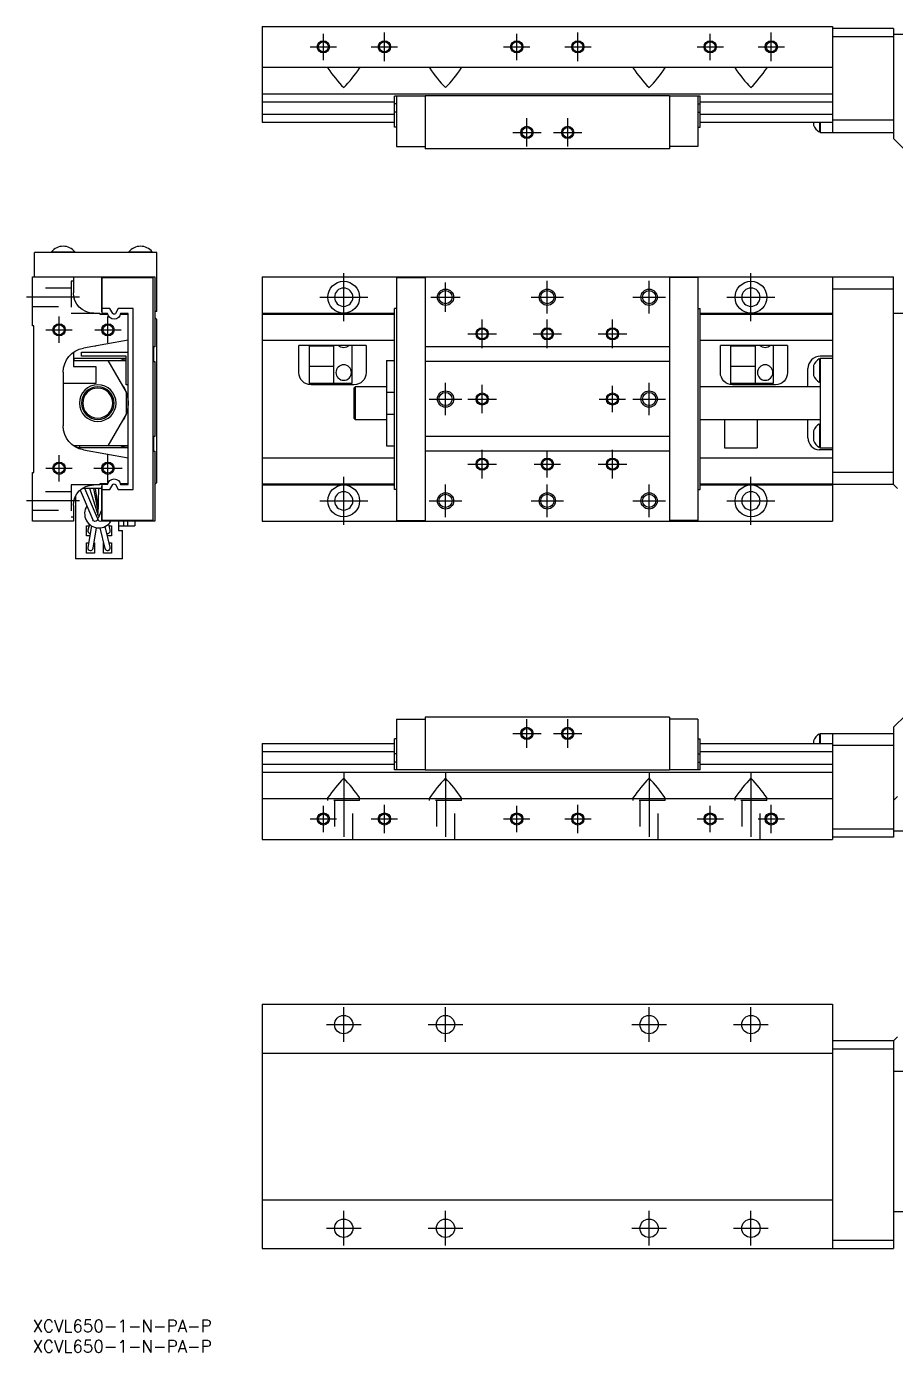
# Model space of a CAD drawing. Extents: x -2 to 409, y -8 to 318.
# Drawn here: x -1.5 to 211.9, y -8 to 317.5 of the extents above; entities that cross this region are included whole.
import ezdxf

# ---------------------------------------------------------------- set-up
doc = ezdxf.new("R2010")
doc.units = 0
doc.header["$LTSCALE"] = 0.5
doc.linetypes.add('CENTER', pattern=[50.8, 31.75, -6.35, 6.35, -6.35])
doc.linetypes.add('DASHED', pattern=[19.05, 12.7, -6.35])
for name, color, linetype in [('MSM_CENTER', 1, 'CENTER'), ('MSM_CONTINUOUS', 7, 'CONTINUOUS'), ('MSM_DASHED', 4, 'DASHED'), ('MSM_NARROW', 5, 'CONTINUOUS'), ('MSM_PART_NUMBER', 7, 'CONTINUOUS')]:
    doc.layers.add(name, color=color, linetype=linetype)
doc.styles.get("Standard").update_dxf_attribs({"font": 'txt.shx', "height": 3, "bigfont": 'bigfont.shx'})

msp = doc.modelspace()

# ---------------------------------------------------------------- linework, layer by layer
at = {"layer": 'MSM_CENTER'}
for p, q in [((86.39, 309.04), (86.39, 316.04)), ((133.89, 309.04), (133.89, 316.04)), ((181.39, 309.04), (181.39, 316.04)), ((68.16, 312.54), (74.62, 312.54)), ((71.39, 309.31), (71.39, 315.77)), ((83.16, 312.54), (89.62, 312.54)), ((115.66, 312.54), (122.12, 312.54)), ((118.89, 309.31), (118.89, 315.77)), ((130.66, 312.54), (137.12, 312.54)), ((163.16, 312.54), (169.62, 312.54)), ((166.39, 309.31), (166.39, 315.77)), ((178.16, 312.54), (184.62, 312.54)), ((121.39, 288.04), (121.39, 295.04)), ((131.39, 288.04), (131.39, 295.04)), ((117.89, 291.54), (124.89, 291.54)), ((127.89, 291.54), (134.89, 291.54)), ((76.39, 245.18), (76.39, 256.98)), ((101.39, 247.46), (101.39, 254.7)), ((126.39, 247.08), (126.39, 255.08)), ((151.39, 247.08), (151.39, 255.08)), ((176.39, 245.18), (176.39, 256.98)), ((11.5, 251.08), (-1.5, 251.08)), ((70.49, 251.08), (82.29, 251.08)), ((97.77, 251.08), (105.01, 251.08)), ((122.39, 251.08), (130.39, 251.08)), ((147.39, 251.08), (155.39, 251.08)), ((170.49, 251.08), (182.29, 251.08)), ((6.5, 239.85), (6.5, 246.31)), ((18.5, 239.85), (18.5, 246.31)), ((110.39, 238.58), (110.39, 245.58)), ((126.39, 238.58), (126.39, 245.58)), ((142.39, 238.58), (142.39, 245.58)), ((3.27, 243.08), (9.73, 243.08)), ((15.27, 243.08), (21.73, 243.08)), ((106.89, 242.08), (113.89, 242.08)), ((122.89, 242.08), (129.89, 242.08)), ((138.89, 242.08), (145.89, 242.08)), ((101.39, 222.08), (101.39, 230.08)), ((110.39, 222.58), (110.39, 229.58)), ((142.39, 222.85), (142.39, 229.31)), ((151.39, 222.08), (151.39, 230.08)), ((97.39, 226.08), (105.39, 226.08)), ((106.89, 226.08), (113.89, 226.08)), ((139.16, 226.08), (145.62, 226.08)), ((147.39, 226.08), (155.39, 226.08)), ((6.5, 205.85), (6.5, 212.31)), ((18.5, 205.58), (18.5, 212.58)), ((110.39, 206.58), (110.39, 213.58)), ((126.39, 206.85), (126.39, 213.31)), ((142.39, 206.58), (142.39, 213.58)), ((3.27, 209.08), (9.73, 209.08)), ((15, 209.08), (22, 209.08)), ((106.89, 210.08), (113.89, 210.08)), ((123.16, 210.08), (129.62, 210.08)), ((138.89, 210.08), (145.89, 210.08)), ((76.39, 195.18), (76.39, 206.98)), ((176.39, 195.18), (176.39, 206.98)), ((101.39, 197.08), (101.39, 205.08)), ((126.39, 197.08), (126.39, 205.08)), ((151.39, 197.08), (151.39, 205.08)), ((11.5, 201.08), (-1.5, 201.08)), ((70.49, 201.08), (82.29, 201.08)), ((97.39, 201.08), (105.39, 201.08)), ((122.39, 201.08), (130.39, 201.08)), ((147.39, 201.08), (155.39, 201.08)), ((170.49, 201.08), (182.29, 201.08)), ((121.39, 140.48), (121.39, 147.48)), ((131.39, 140.48), (131.39, 147.48)), ((117.89, 143.98), (124.89, 143.98)), ((127.89, 143.98), (134.89, 143.98)), ((76.39, 134.48), (76.39, 115.98)), ((101.39, 134.48), (101.39, 115.98)), ((151.39, 134.48), (151.39, 115.98)), ((176.39, 134.48), (176.39, 115.98)), ((71.39, 119.75), (71.39, 126.21)), ((86.39, 119.48), (86.39, 126.48)), ((118.89, 119.75), (118.89, 126.21)), ((133.89, 119.48), (133.89, 126.48)), ((166.39, 119.75), (166.39, 126.21)), ((181.39, 119.48), (181.39, 126.48)), ((68.16, 122.98), (74.62, 122.98)), ((83.16, 122.98), (89.62, 122.98)), ((115.66, 122.98), (122.12, 122.98)), ((130.66, 122.98), (137.12, 122.98)), ((163.16, 122.98), (169.62, 122.98)), ((178.16, 122.98), (184.62, 122.98)), ((76.39, 68.25), (76.39, 76.75)), ((101.39, 68.25), (101.39, 76.75)), ((151.39, 68.25), (151.39, 76.75)), ((176.39, 68.25), (176.39, 76.75)), ((72.14, 72.5), (80.64, 72.5)), ((97.14, 72.5), (105.64, 72.5)), ((147.14, 72.5), (155.64, 72.5)), ((172.14, 72.5), (180.64, 72.5)), ((76.39, 18.25), (76.39, 26.75)), ((101.39, 18.25), (101.39, 26.75)), ((151.39, 18.25), (151.39, 26.75)), ((176.39, 18.25), (176.39, 26.75)), ((72.14, 22.5), (80.64, 22.5)), ((97.14, 22.5), (105.64, 22.5)), ((147.14, 22.5), (155.64, 22.5)), ((172.14, 22.5), (180.64, 22.5))]:
    msp.add_line(p, q, dxfattribs=at)
at = {"layer": 'MSM_CONTINUOUS'}
for p, q in [((56.39, 317.54), (196.39, 317.54)), ((56.39, 317.54), (56.39, 294.04)), ((196.39, 317.54), (196.39, 291.54)), ((211.39, 317.04), (196.39, 317.04)), ((211.39, 317.04), (211.39, 290.04)), ((211.39, 315.04), (196.39, 315.04)), ((215.89, 315.54), (211.39, 315.54)), ((56.39, 307.54), (196.39, 307.54)), ((72.65, 307.54), (72.49, 307.41)), ((72.49, 307.41), (72.51, 307.29)), ((80.13, 307.54), (80.29, 307.41)), ((80.29, 307.41), (80.26, 307.29)), ((97.65, 307.54), (97.49, 307.41)), ((97.49, 307.41), (97.51, 307.29)), ((105.13, 307.54), (105.29, 307.41)), ((105.29, 307.41), (105.26, 307.29)), ((147.65, 307.54), (147.49, 307.41)), ((147.49, 307.41), (147.51, 307.29)), ((155.13, 307.54), (155.29, 307.41)), ((155.29, 307.41), (155.26, 307.29)), ((172.65, 307.54), (172.49, 307.41)), ((172.49, 307.41), (172.51, 307.29)), ((180.13, 307.54), (180.29, 307.41)), ((180.29, 307.41), (180.26, 307.29)), ((56.39, 301.04), (196.39, 301.04)), ((96.39, 300.44), (88.89, 300.44)), ((88.89, 292.84), (88.89, 300.44)), ((89.39, 300.44), (89.39, 288.04)), ((156.39, 300.54), (96.39, 300.54)), ((96.39, 300.54), (96.39, 287.54)), ((156.39, 300.54), (156.39, 287.54)), ((163.89, 300.44), (156.39, 300.44)), ((163.39, 300.44), (163.39, 288.04)), ((163.89, 292.84), (163.89, 300.44)), ((56.39, 299.07), (88.89, 299.07)), ((89.39, 298.56), (88.89, 298.56)), ((89.39, 296.51), (88.89, 296.51)), ((163.39, 298.56), (163.89, 298.56)), ((163.39, 296.51), (163.89, 296.51)), ((163.89, 299.07), (196.39, 299.07)), ((56.39, 296), (88.89, 296)), ((56.39, 294.04), (88.89, 294.04)), ((163.89, 296), (196.39, 296)), ((163.89, 294.04), (196.39, 294.04)), ((191.74, 294.04), (191.74, 293.33)), ((193.19, 294.04), (193.19, 291.68)), ((193.39, 294.04), (193.39, 291.54)), ((211.39, 294.54), (196.39, 294.54)), ((89.39, 292.84), (88.89, 292.84)), ((163.39, 292.84), (163.89, 292.84)), ((193.19, 291.68), (193.39, 291.68)), ((193.39, 291.54), (211.39, 291.54)), ((214.39, 287.04), (211.39, 290.04)), ((89.39, 288.04), (96.39, 288.04)), ((156.39, 287.54), (96.39, 287.54)), ((163.39, 288.04), (156.39, 288.04)), ((0.5, 256.08), (0.5, 262.08)), ((30.5, 262.08), (0.5, 262.08)), ((4.65, 262.24), (10.35, 262.24)), ((4.65, 262.24), (4.65, 262.08)), ((10.35, 262.08), (10.35, 262.24)), ((23.65, 262.24), (29.35, 262.24)), ((23.65, 262.24), (23.65, 262.08)), ((29.35, 262.08), (29.35, 262.24)), ((30.5, 247.58), (30.5, 262.08)), ((0, 256.08), (30, 256.08)), ((0, 244.08), (0, 256.08)), ((10, 256.08), (10, 252.18)), ((17, 247.48), (17, 256.08)), ((17.1, 247.08), (17.1, 255.88)), ((17.1, 255.88), (29.5, 255.88)), ((29.5, 255.88), (29.5, 196.28)), ((30, 256.08), (30, 238.88)), ((56.39, 256.08), (56.39, 196.08)), ((56.39, 256.08), (211.39, 256.08)), ((89.39, 255.88), (96.39, 255.88)), ((89.39, 255.88), (89.39, 196.28)), ((96.39, 256.08), (96.39, 196.08)), ((156.39, 256.08), (156.39, 196.08)), ((163.39, 255.88), (156.39, 255.88)), ((163.39, 255.88), (163.39, 196.28)), ((196.39, 256.08), (196.39, 196.08)), ((211.39, 205.08), (211.39, 256.08)), ((211.39, 253.08), (196.39, 253.08)), ((17.1, 247.48), (17, 247.48)), ((18.97, 248.28), (17.1, 248.28)), ((19.66, 247.09), (18.97, 248.28)), ((21.02, 248.28), (20.34, 247.09)), ((24.7, 248.28), (21.02, 248.28)), ((24.7, 203.88), (24.7, 248.28)), ((30.5, 247.58), (30, 247.58)), ((89.39, 248.28), (88.89, 248.28)), ((88.89, 203.88), (88.89, 248.28)), ((163.39, 248.28), (163.89, 248.28)), ((163.89, 203.88), (163.89, 248.28)), ((15, 247.18), (16.5, 247.18)), ((16.5, 247.18), (16.5, 246.88)), ((16.5, 246.88), (18.46, 246.88)), ((18.42, 247.08), (17.1, 247.08)), ((21.54, 246.88), (23.5, 246.88)), ((23.5, 247.08), (21.58, 247.08)), ((23.5, 205.08), (23.5, 247.08)), ((30.5, 245.58), (30, 246.08)), ((30.5, 205.58), (30.5, 245.58)), ((56.39, 247.18), (88.89, 247.18)), ((56.39, 246.88), (88.89, 246.88)), ((163.89, 247.18), (196.39, 247.18)), ((163.89, 246.88), (196.39, 246.88)), ((236.39, 247.08), (211.39, 247.08)), ((0.3, 244.08), (0, 244.08)), ((0.3, 208.08), (0.3, 244.08)), ((23.5, 240.53), (12.46, 238.58)), ((15.5, 239.08), (15.29, 239.08)), ((15.5, 239.12), (15.5, 239.08)), ((30, 238.88), (29.65, 238.88)), ((29.65, 238.88), (29.65, 235.28)), ((56.39, 240.53), (88.89, 240.53)), ((81.89, 239.21), (65.39, 239.21)), ((65.39, 232.58), (65.39, 239.21)), ((67.89, 239.21), (67.89, 229.88)), ((73.89, 239.08), (67.89, 239.08)), ((73.89, 239.21), (73.89, 229.88)), ((78.39, 239.21), (78.39, 229.88)), ((81.89, 239.21), (81.89, 232.58)), ((156.39, 238.88), (96.39, 238.88)), ((163.89, 240.53), (196.39, 240.53)), ((185.39, 239.21), (168.89, 239.21)), ((168.89, 232.58), (168.89, 239.21)), ((171.39, 239.21), (171.39, 229.88)), ((177.39, 239.08), (171.39, 239.08)), ((177.39, 239.21), (177.39, 229.88)), ((181.89, 239.21), (181.89, 229.88)), ((185.39, 239.21), (185.39, 232.58)), ((10, 237.55), (10, 234.08)), ((10, 236.08), (23, 236.08)), ((10.05, 235.58), (23, 235.58)), ((12, 237.58), (23.5, 237.58)), ((12, 236.58), (12, 237.58)), ((23, 236.58), (12, 236.58)), ((18.5, 235.58), (23, 227.79)), ((23, 229.58), (23, 236.58)), ((29.65, 235.28), (30, 235.28)), ((30, 235.28), (30, 216.88)), ((86.89, 235.58), (86.89, 214.58)), ((86.89, 235.58), (88.89, 235.58)), ((156.39, 235.28), (96.39, 235.28)), ((193.19, 235.94), (193.19, 230.22)), ((193.39, 235.94), (193.19, 235.94)), ((196.39, 236.57), (193.39, 236.57)), ((193.39, 236.08), (196.39, 236.08)), ((193.39, 236.08), (193.39, 214.08)), ((7.5, 232.67), (7.5, 219.49)), ((10, 234.08), (15.5, 234.08)), ((15.5, 234.08), (15.5, 229.88)), ((73.89, 234.08), (67.89, 234.08)), ((177.39, 234.08), (171.39, 234.08)), ((190.39, 229.08), (190.39, 233.57)), ((191.74, 234.29), (191.74, 231.87)), ((15.5, 229.88), (7.5, 229.88)), ((23.5, 229.58), (23, 229.58)), ((78.39, 229.88), (67.89, 229.88)), ((78.89, 229.58), (68.39, 229.58)), ((79.19, 229.08), (78.89, 228.78)), ((78.89, 228.78), (78.89, 221.38)), ((79.19, 229.08), (79.19, 221.08)), ((86.89, 229.08), (79.19, 229.08)), ((193.39, 229.08), (163.89, 229.08)), ((181.89, 229.88), (171.39, 229.88)), ((182.39, 229.58), (171.89, 229.58)), ((193.19, 230.22), (193.39, 230.22)), ((23, 227.79), (23, 222.38)), ((86.89, 227.79), (88.89, 227.79)), ((23, 222.38), (18.5, 214.58)), ((78.89, 221.38), (79.19, 221.08)), ((86.89, 222.38), (88.89, 222.38)), ((79.19, 221.08), (86.89, 221.08)), ((163.89, 221.08), (193.39, 221.08)), ((169.89, 221.08), (169.89, 214.08)), ((177.89, 221.08), (177.89, 214.08)), ((190.39, 216.57), (190.39, 221.08)), ((191.74, 218.29), (191.74, 215.87)), ((193.19, 219.94), (193.19, 214.22)), ((193.39, 219.94), (193.19, 219.94)), ((30, 216.88), (29.65, 216.88)), ((29.65, 216.88), (29.65, 213.28)), ((156.39, 216.88), (96.39, 216.88)), ((23.5, 214.58), (10.05, 214.58)), ((23.5, 214.08), (11.05, 214.08)), ((11.5, 214.58), (11.5, 214.08)), ((12.46, 213.58), (23.5, 211.63)), ((29.65, 213.28), (30, 213.28)), ((30, 213.28), (30, 196.08)), ((56.39, 211.63), (88.89, 211.63)), ((86.89, 214.58), (88.89, 214.58)), ((156.39, 213.28), (96.39, 213.28)), ((163.89, 211.63), (196.39, 211.63)), ((169.89, 214.08), (177.89, 214.08)), ((193.19, 214.22), (193.39, 214.22)), ((193.39, 214.08), (196.39, 214.08)), ((196.39, 213.57), (193.39, 213.57)), ((0, 196.08), (0, 208.08)), ((0, 208.08), (0.3, 208.08)), ((16.5, 205.28), (16.5, 204.98)), ((18.46, 205.28), (16.5, 205.28)), ((23.5, 205.28), (21.54, 205.28)), ((23.2, 205.28), (23, 205.08)), ((30, 205.08), (30.5, 205.58)), ((56.39, 205.28), (88.89, 205.28)), ((163.89, 205.28), (196.39, 205.28)), ((211.39, 208.08), (196.39, 208.08)), ((10.5, 202.16), (10.5, 186.83)), ((11.69, 203.72), (14.8, 196.4)), ((17, 204.08), (12.14, 204.08)), ((12.14, 204.08), (12.14, 204.08)), ((15.9, 196.87), (12.84, 204.08)), ((15.92, 198.11), (14.01, 204.08)), ((16.5, 204.98), (15, 204.98)), ((15.94, 199.34), (15.03, 204.08)), ((15.17, 203.38), (15.2, 203.38)), ((15.2, 203.38), (15.2, 203.19)), ((15.34, 204.08), (16.06, 199.15)), ((16.18, 204.08), (16.05, 197.94)), ((18.42, 205.08), (16.5, 205.08)), ((17, 196.08), (17, 204.68)), ((17, 204.68), (17.1, 204.68)), ((17.1, 196.28), (17.1, 205.08)), ((17.1, 203.88), (18.97, 203.88)), ((18.97, 203.88), (19.66, 205.08)), ((20.34, 205.08), (21.02, 203.88)), ((21.02, 203.88), (24.7, 203.88)), ((21.58, 205.08), (23.5, 205.08)), ((56.39, 204.98), (88.89, 204.98)), ((89.39, 203.88), (88.89, 203.88)), ((163.39, 203.88), (163.89, 203.88)), ((163.89, 204.98), (196.39, 204.98)), ((211.39, 205.08), (196.39, 205.08)), ((211.39, 205.08), (212.39, 204.08)), ((10, 199.98), (10, 196.08)), ((17, 198.99), (16.1, 196.87)), ((10, 196.08), (0, 196.08)), ((30, 196.08), (17, 196.08)), ((29.5, 196.28), (17.1, 196.28)), ((19.04, 193.85), (18.74, 195.46)), ((21.1, 196.08), (21.1, 193.83)), ((22.3, 196.08), (22.3, 194.93)), ((23.3, 196.08), (23.3, 194.93)), ((25.1, 196.08), (25.1, 194.93)), ((56.39, 196.08), (196.39, 196.08)), ((89.39, 196.28), (96.39, 196.28)), ((163.39, 196.28), (156.39, 196.28)), ((13.2, 194.98), (13.87, 194.98)), ((13.2, 192.48), (13.2, 194.98)), ((14.02, 192.48), (13.2, 192.48)), ((14.42, 194.96), (13.56, 189.63)), ((13.96, 195.3), (13.57, 193.9)), ((14.84, 189.43), (15.66, 194.48)), ((16.52, 194.44), (17.77, 189.38)), ((19.03, 189.69), (17.78, 194.77)), ((19.4, 192.48), (18.34, 192.48)), ((18.83, 194.98), (19.4, 194.98)), ((19.4, 194.98), (19.4, 192.48)), ((21.1, 194.93), (23.3, 194.93)), ((21.1, 193.83), (22.1, 193.83)), ((22.1, 186.83), (22.1, 193.83)), ((23.3, 194.93), (25.1, 194.93)), ((13.2, 190.78), (13.75, 190.78)), ((13.2, 188.28), (13.2, 190.78)), ((15.06, 190.78), (15.2, 190.78)), ((15.2, 190.78), (15.2, 188.28)), ((17.4, 190.78), (17.42, 190.78)), ((17.4, 188.28), (17.4, 190.78)), ((18.76, 190.78), (19.4, 190.78)), ((19.4, 190.78), (19.4, 188.28)), ((22.1, 186.83), (10.5, 186.83)), ((15.2, 188.28), (13.2, 188.28)), ((19.4, 188.28), (17.4, 188.28)), ((89.39, 147.48), (96.39, 147.48)), ((89.39, 147.48), (89.39, 135.08)), ((96.39, 147.98), (96.39, 134.98)), ((156.39, 147.98), (96.39, 147.98)), ((156.39, 147.98), (156.39, 134.98)), ((163.39, 147.48), (156.39, 147.48)), ((163.39, 147.48), (163.39, 135.08)), ((211.39, 145.48), (214.39, 148.48)), ((193.19, 143.84), (193.19, 141.48)), ((193.39, 143.84), (193.19, 143.84)), ((193.39, 143.98), (211.39, 143.98)), ((193.39, 143.98), (193.39, 141.48)), ((196.39, 143.98), (196.39, 117.98)), ((211.39, 145.48), (211.39, 118.48)), ((56.39, 141.48), (56.39, 117.98)), ((56.39, 141.48), (88.89, 141.48)), ((88.89, 135.08), (88.89, 142.68)), ((89.39, 142.68), (88.89, 142.68)), ((163.39, 142.68), (163.89, 142.68)), ((163.89, 135.08), (163.89, 142.68)), ((163.89, 141.48), (196.39, 141.48)), ((191.74, 142.19), (191.74, 141.48)), ((211.39, 140.98), (196.39, 140.98)), ((56.39, 139.51), (88.89, 139.51)), ((89.39, 139), (88.89, 139)), ((89.39, 136.95), (88.89, 136.95)), ((163.39, 139), (163.89, 139)), ((163.39, 136.95), (163.89, 136.95)), ((163.89, 139.51), (196.39, 139.51)), ((56.39, 136.44), (88.89, 136.44)), ((56.39, 134.48), (196.39, 134.48)), ((96.39, 135.08), (88.89, 135.08)), ((156.39, 134.98), (96.39, 134.98)), ((163.89, 135.08), (156.39, 135.08)), ((163.89, 136.44), (196.39, 136.44)), ((56.39, 127.98), (196.39, 127.98)), ((72.49, 128.11), (72.51, 128.22)), ((72.65, 127.98), (72.49, 128.11)), ((80.13, 127.98), (80.29, 128.11)), ((80.29, 128.11), (80.26, 128.22)), ((97.49, 128.11), (97.51, 128.22)), ((97.65, 127.98), (97.49, 128.11)), ((105.13, 127.98), (105.29, 128.11)), ((105.29, 128.11), (105.26, 128.22)), ((147.49, 128.11), (147.51, 128.22)), ((147.65, 127.98), (147.49, 128.11)), ((155.13, 127.98), (155.29, 128.11)), ((155.29, 128.11), (155.26, 128.22)), ((172.49, 128.11), (172.51, 128.22)), ((172.65, 127.98), (172.49, 128.11)), ((180.13, 127.98), (180.29, 128.11)), ((180.29, 128.11), (180.26, 128.22)), ((211.39, 127.48), (212.39, 128.48)), ((211.39, 120.48), (196.39, 120.48)), ((56.39, 117.98), (196.39, 117.98)), ((211.39, 118.48), (196.39, 118.48)), ((236.29, 119.98), (211.39, 119.98)), ((56.39, 77.5), (196.39, 77.5)), ((56.39, 77.5), (56.39, 17.5)), ((196.39, 77.5), (196.39, 17.5)), ((211.39, 68.5), (196.39, 68.5)), ((211.39, 68.5), (212.39, 69.5)), ((211.39, 68.5), (211.39, 17.5)), ((56.39, 65.5), (196.39, 65.5)), ((211.39, 66.5), (196.39, 66.5)), ((236.29, 61), (211.39, 61)), ((56.39, 29.5), (196.39, 29.5)), ((236.39, 26.5), (211.39, 26.5)), ((56.39, 17.5), (211.39, 17.5)), ((211.39, 19.5), (196.39, 19.5))]:
    msp.add_line(p, q, dxfattribs=at)
for centre, radius in [((71.39, 312.54), 1.23), ((86.39, 312.54), 1.23), ((118.89, 312.54), 1.23), ((133.89, 312.54), 1.23), ((166.39, 312.54), 1.23), ((181.39, 312.54), 1.23), ((121.39, 291.54), 1.23), ((131.39, 291.54), 1.23), ((76.39, 251.08), 3.9), ((176.39, 251.08), 3.9), ((101.39, 251.08), 1.62), ((126.39, 251.08), 1.62), ((151.39, 251.08), 1.62), ((6.5, 243.08), 1.23), ((18.5, 243.08), 1.23), ((110.39, 242.08), 1.23), ((126.39, 242.08), 1.23), ((142.39, 242.08), 1.23), ((101.39, 226.08), 1.62), ((110.39, 226.08), 1.23), ((142.39, 226.08), 1.23), ((151.39, 226.08), 1.62), ((6.5, 209.08), 1.23), ((18.5, 209.08), 1.23), ((110.39, 210.08), 1.23), ((126.39, 210.08), 1.23), ((142.39, 210.08), 1.23), ((76.39, 201.08), 3.9), ((101.39, 201.08), 1.62), ((126.39, 201.08), 1.62), ((151.39, 201.08), 1.62), ((176.39, 201.08), 3.9), ((121.39, 143.98), 1.23), ((131.39, 143.98), 1.23), ((71.39, 122.98), 1.23), ((86.39, 122.98), 1.23), ((118.89, 122.98), 1.23), ((133.89, 122.98), 1.23), ((166.39, 122.98), 1.23), ((181.39, 122.98), 1.23), ((76.39, 72.5), 2.25), ((101.39, 72.5), 2.25), ((151.39, 72.5), 2.25), ((176.39, 72.5), 2.25), ((76.39, 22.5), 2.25), ((101.39, 22.5), 2.25), ((151.39, 22.5), 2.25), ((176.39, 22.5), 2.25)]:
    msp.add_circle(centre, radius, dxfattribs=at)
at = {"layer": 'MSM_CONTINUOUS', "extrusion": (0, 0, -1)}
for centre, radius in [((-76.39, 251.08), 2.25), ((-176.39, 251.08), 2.25), ((-76.39, 232.58), 1.9), ((-179.89, 232.58), 1.9), ((-16, 225.08), 4.5), ((-16, 225.08), 4), ((-16, 225.08), 3.7), ((-76.39, 201.08), 2.25), ((-176.39, 201.08), 2.25)]:
    msp.add_circle(centre, radius, dxfattribs=at)
at = {"layer": 'MSM_CONTINUOUS'}
for centre, radius, start, end in [((102.77, 327.99), 36.66, 214.3736, 223.9772), ((50.01, 327.99), 36.66, 316.0228, 325.6264), ((127.77, 327.99), 36.66, 214.3736, 223.9772), ((75.01, 327.99), 36.66, 316.0228, 325.6264), ((177.77, 327.99), 36.66, 214.3736, 223.9772), ((125.01, 327.99), 36.66, 316.0228, 325.6264), ((202.77, 327.99), 36.66, 214.3736, 223.9772), ((150.01, 327.99), 36.66, 316.0228, 325.6264), ((194.76, 294.52), 3.25, 201.5574, 241.0598), ((7.5, 259.88), 3.7, 90, 140.3692), ((7.5, 259.88), 3.7, 39.6308, 90), ((26.5, 259.88), 3.7, 90, 140.3692), ((26.5, 259.88), 3.7, 39.6308, 90), ((193.39, 233.57), 3, 90, 180), ((194.76, 233.1), 3.25, 118.9402, 158.4426), ((194.76, 233.07), 3.25, 201.5574, 241.0598), ((194.76, 217.1), 3.25, 118.9402, 158.4426), ((193.39, 216.57), 3, 180, 265.3245), ((194.76, 217.07), 3.25, 201.5574, 241.0598), ((16.27, 197.93), 3.5, 146.9255, 328.091), ((16.27, 197.93), 3.5, 98.8136, 101.7675), ((14.2, 193.73), 0.65, 164.7083, 262.6272), ((18.4, 193.73), 0.65, 250.6467, 10.4507), ((14.2, 189.53), 0.65, 170.8127, 350.8127), ((18.4, 189.53), 0.65, 193.8589, 13.8589), ((194.76, 140.99), 3.25, 118.9402, 158.4426), ((102.77, 107.53), 36.66, 136.0228, 145.6264), ((50.01, 107.53), 36.66, 34.3736, 43.9772), ((127.77, 107.53), 36.66, 136.0228, 145.6264), ((75.01, 107.53), 36.66, 34.3736, 43.9772), ((177.77, 107.53), 36.66, 136.0228, 145.6264), ((125.01, 107.53), 36.66, 34.3736, 43.9772), ((202.77, 107.53), 36.66, 136.0228, 145.6264), ((150.01, 107.53), 36.66, 34.3736, 43.9772)]:
    msp.add_arc(centre, radius, start, end, dxfattribs=at)
at = {"layer": 'MSM_CONTINUOUS', "extrusion": (0, 0, -1)}
for centre, radius, start, end in [((-15, 252.18), 5, 270, 0), ((-20, 247.28), 1.59, 187.2353, 352.7647), ((-20, 247.28), 0.388, 209.9865, 330.0135), ((-13.5, 232.67), 6, 0, 80), ((-76.39, 240.58), 1.9, 226.3793, 313.6207), ((-179.89, 240.58), 1.9, 226.3793, 313.6207), ((-9, 233.08), 2.86, 110.4659, 119.0583), ((-13.05, 230.38), 6, 59.4911, 60.0438), ((-23, 233.08), 2.86, 60.9417, 90), ((-68.39, 232.58), 3, 270, 0), ((-78.89, 232.58), 3, 180, 270), ((-171.89, 232.58), 3, 270, 0), ((-182.39, 232.58), 3, 180, 270), ((-16, 225.08), 7.5, 141.3733, 218.6267), ((-13.5, 219.49), 6, 280, 0), ((-13.5, 219.56), 6, 294.0962, 303.9498), ((-9, 217.08), 2.86, 243.9703, 245.3117), ((-23, 217.08), 2.86, 259.9315, 299.0583), ((-193.39, 216.57), 3, 270, 274.6755), ((-20, 204.88), 1.59, 7.2353, 172.7647), ((-20, 204.88), 0.388, 29.9865, 150.0135), ((-15, 199.98), 5, 0, 90), ((-15.35, 199.23), 0.6, 169.1542, 232.4513), ((-16.65, 199.23), 0.6, 343.9147, 351.7575), ((-15.35, 196.63), 0.6, 156.9836, 336.9836), ((-15.35, 197.93), 0.6, 162.212, 238.1917), ((-16.65, 196.63), 0.6, 234.3147, 23.0164), ((-16.65, 197.93), 0.6, 301.8083, 1.1935)]:
    msp.add_arc(centre, radius, start, end, dxfattribs=at)
at = {"layer": 'MSM_DASHED'}
for p, q in [((9.5, 254.98), (9.5, 247.18)), ((10, 254.98), (9.5, 254.98)), ((9.5, 253.33), (0, 253.33)), ((0, 248.83), (9.5, 248.83)), ((9.5, 247.18), (15, 247.18)), ((9.5, 203.33), (0, 203.33)), ((9.5, 204.98), (9.5, 197.18)), ((15, 204.98), (9.5, 204.98)), ((0, 198.83), (9.5, 198.83)), ((9.5, 197.18), (10, 197.18)), ((72.49, 127.48), (72.49, 128.11)), ((80.29, 127.48), (72.49, 127.48)), ((74.14, 127.48), (74.14, 117.98)), ((78.64, 117.98), (78.64, 127.48)), ((80.29, 127.48), (80.29, 128.11)), ((97.49, 127.48), (97.49, 128.11)), ((105.29, 127.48), (97.49, 127.48)), ((99.14, 127.48), (99.14, 117.98)), ((103.64, 117.98), (103.64, 127.48)), ((105.29, 127.48), (105.29, 128.11)), ((147.49, 127.48), (147.49, 128.11)), ((155.29, 127.48), (147.49, 127.48)), ((149.14, 127.48), (149.14, 117.98)), ((153.64, 117.98), (153.64, 127.48)), ((155.29, 127.48), (155.29, 128.11)), ((172.49, 127.48), (172.49, 128.11)), ((180.29, 127.48), (172.49, 127.48)), ((174.14, 127.48), (174.14, 117.98)), ((178.64, 117.98), (178.64, 127.48)), ((180.29, 127.48), (180.29, 128.11))]:
    msp.add_line(p, q, dxfattribs=at)
at = {"layer": 'MSM_NARROW'}
for centre, radius in [((71.39, 312.54), 1.5), ((86.39, 312.54), 1.5), ((118.89, 312.54), 1.5), ((133.89, 312.54), 1.5), ((166.39, 312.54), 1.5), ((181.39, 312.54), 1.5), ((121.39, 291.54), 1.5), ((131.39, 291.54), 1.5), ((101.39, 251.08), 2), ((126.39, 251.08), 2), ((151.39, 251.08), 2), ((6.5, 243.08), 1.5), ((18.5, 243.08), 1.5), ((110.39, 242.08), 1.5), ((126.39, 242.08), 1.5), ((142.39, 242.08), 1.5), ((101.39, 226.08), 2), ((151.39, 226.08), 2), ((110.39, 226.08), 1.5), ((142.39, 226.08), 1.5), ((6.5, 209.08), 1.5), ((18.5, 209.08), 1.5), ((110.39, 210.08), 1.5), ((126.39, 210.08), 1.5), ((142.39, 210.08), 1.5), ((101.39, 201.08), 2), ((126.39, 201.08), 2), ((151.39, 201.08), 2), ((121.39, 143.98), 1.5), ((131.39, 143.98), 1.5), ((71.39, 122.98), 1.5), ((86.39, 122.98), 1.5), ((118.89, 122.98), 1.5), ((133.89, 122.98), 1.5), ((166.39, 122.98), 1.5), ((181.39, 122.98), 1.5)]:
    msp.add_circle(centre, radius, dxfattribs=at)

# ---------------------------------------------------------------- texts
at = {"layer": 'MSM_PART_NUMBER'}
for p in [(0, -3), (0, -8)]:
    msp.add_text('XCVL650-1-N-PA-P', height=3, dxfattribs=at).set_placement(p)

doc.saveas('drawing.dxf')
